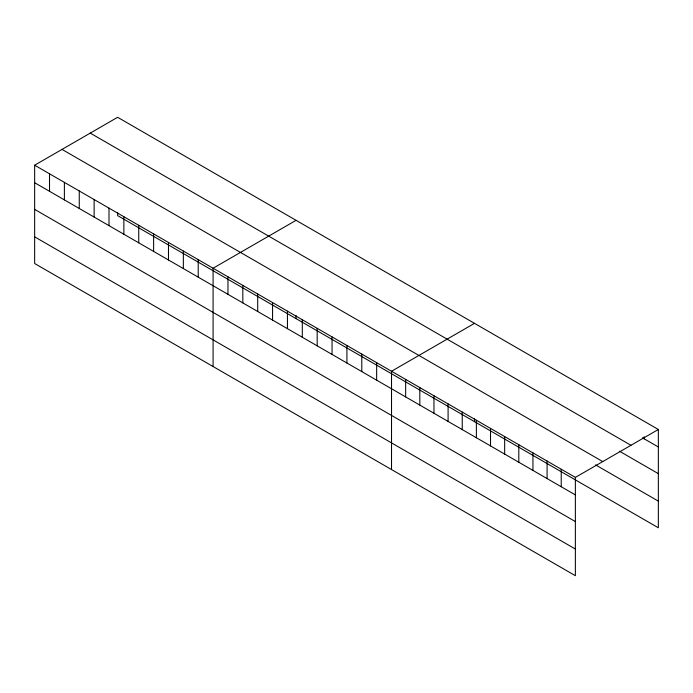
<?xml version="1.0" encoding="UTF-8"?>
<svg xmlns="http://www.w3.org/2000/svg" width="693" height="693" viewBox="0 0 693 693"><rect width="100%" height="100%" fill="white"/><g stroke="black" fill="none" stroke-linecap="round" stroke-linejoin="round"><path stroke-width="1.04" d="M34.65 165.211L575.372 477.39L575.372 575.701L34.65 263.513L34.65 165.211L117.628 117.299L658.35 429.487L658.35 527.789L117.628 215.61L117.628 212.534M296.067 220.322L213.089 268.226L213.089 366.536M474.506 323.345L391.528 371.249L391.528 469.559M575.372 477.39L658.35 429.487M642.437 437.811L658.35 446.994M90.246 133.108L630.968 445.296M619.455 451.204L658.35 473.657M62.032 149.402L602.754 461.581M595.599 464.899L658.35 501.126M34.65 182.718L575.372 494.906M34.65 209.381L575.372 521.569M34.65 236.85L575.372 549.038M644.204 436.772L644.204 438.834M561.226 469.23L561.226 486.737M547.089 461.062L547.089 478.577M532.943 452.893L532.943 470.408M518.806 444.733L518.806 462.24M504.66 436.564L504.66 454.08M490.523 428.404L490.523 445.911M476.377 420.235L476.377 437.751M474.506 418.572L474.506 421.647M462.24 412.075L462.24 429.582M448.094 403.906L448.094 421.422M433.957 395.746L433.957 413.253M419.811 387.578L419.811 405.093M405.665 379.417L405.665 396.924M376.654 362.664L376.654 380.18M361.789 354.08L361.789 371.587M346.916 345.495L346.916 363.002M332.051 336.911L332.051 354.418M317.177 328.326L317.177 345.833M302.304 319.742L302.304 337.248M296.067 315.549L296.067 318.633M287.439 311.157L287.439 328.664M272.566 302.572L272.566 320.079M257.701 293.988L257.701 311.495M242.827 285.395L242.827 302.91M227.962 276.81L227.962 294.326M198.215 259.641L198.215 277.157M183.35 251.057L183.35 268.572M168.477 242.472L168.477 259.988M153.612 233.887L153.612 251.403M138.739 225.303L138.739 242.819M123.865 216.718L123.865 234.234M109 208.134L109 225.641M94.127 199.549L94.127 217.056M79.262 190.965L79.262 208.472M64.388 182.38L64.388 199.887M49.524 173.796L49.524 191.303"/></g></svg>
